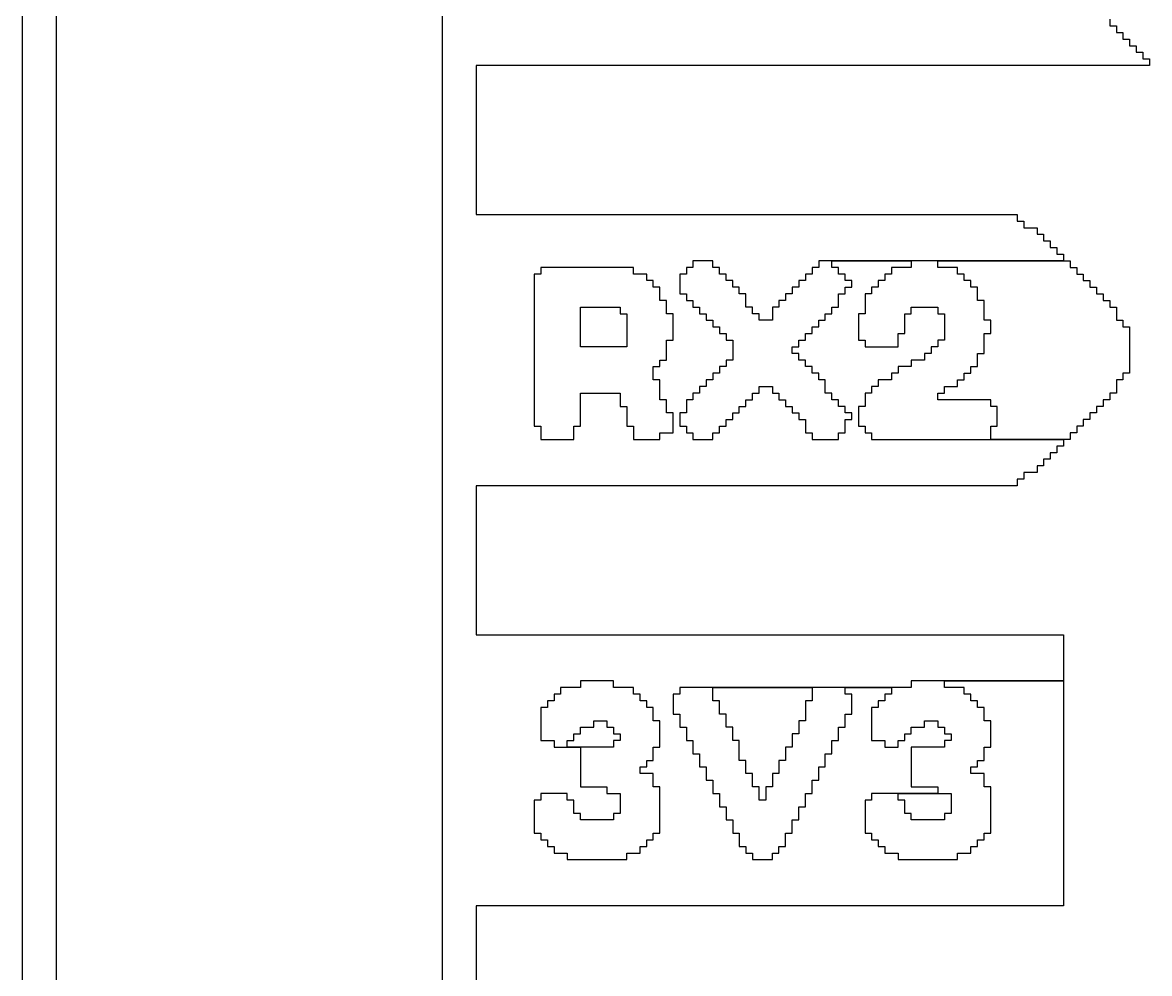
# Model space of a CAD drawing. Extents: x 4.99 to 6.7, y -4.99 to -3.28.
# Drawn here: x 4.9925 to 5.2607, y -3.9823 to -3.756 of the extents above; entities that cross this region are included whole.
import ezdxf

# ---------------------------------------------------------------- set-up
doc = ezdxf.new("R2010")
doc.units = 0
doc.header["$MEASUREMENT"] = 0
doc.layers.add('BLACK', color=7, linetype='CONTINUOUS')

msp = doc.modelspace()

# ---------------------------------------------------------------- linework, layer by layer
at = {"layer": 'BLACK', "linetype": 'CONTINUOUS'}
for p, q in [((4.9925, -4.984), (4.9925, -3.284)), ((5.0005, -3.288), (5.0005, -4.98)), ((5.0925, -4.18), (5.0925, -3.60992)), ((5.2513, -3.75526), (5.2513, -3.75683)), ((5.2513, -3.75683), (5.25288, -3.75683)), ((5.25288, -3.75683), (5.25288, -3.75841)), ((5.25288, -3.75841), (5.25445, -3.75841)), ((5.25445, -3.75841), (5.25445, -3.75998)), ((5.25445, -3.75998), (5.25603, -3.75998)), ((5.25603, -3.75998), (5.25603, -3.76156)), ((5.25603, -3.76156), (5.2576, -3.76156)), ((5.2576, -3.76156), (5.2576, -3.76313)), ((5.2576, -3.76313), (5.25918, -3.76313)), ((5.25918, -3.76313), (5.25918, -3.76471)), ((5.25918, -3.76471), (5.26075, -3.76471)), ((5.26075, -3.76471), (5.26075, -3.76628)), ((5.26075, -3.76628), (5.1005, -3.76628)), ((5.1005, -3.76628), (5.1005, -3.80172)), ((5.1005, -3.80172), (5.22926, -3.80172)), ((5.22926, -3.80172), (5.22926, -3.80329)), ((5.22926, -3.80329), (5.23083, -3.80329)), ((5.23083, -3.80329), (5.23083, -3.80487)), ((5.23083, -3.80487), (5.23398, -3.80487)), ((5.23398, -3.80487), (5.23398, -3.80644)), ((5.23398, -3.80644), (5.23556, -3.80644)), ((5.23556, -3.80644), (5.23556, -3.80802)), ((5.23556, -3.80802), (5.23713, -3.80802)), ((5.23713, -3.80802), (5.23713, -3.80959)), ((5.23713, -3.80959), (5.2387, -3.80959)), ((5.2387, -3.80959), (5.2387, -3.81117)), ((5.2387, -3.81117), (5.24028, -3.81117)), ((5.24028, -3.81117), (5.24028, -3.81274)), ((5.13792, -3.81431), (5.11587, -3.81431)), ((5.11587, -3.81431), (5.11587, -3.81589)), ((5.13792, -3.81589), (5.13792, -3.81431)), ((5.15209, -3.81431), (5.15052, -3.81431)), ((5.15052, -3.81431), (5.15052, -3.81589)), ((5.15681, -3.81274), (5.15209, -3.81274)), ((5.15209, -3.81274), (5.15209, -3.81431)), ((5.15681, -3.81431), (5.15681, -3.81274)), ((5.15839, -3.81431), (5.15681, -3.81431)), ((5.15839, -3.81589), (5.15839, -3.81431)), ((5.18201, -3.81431), (5.18044, -3.81431)), ((5.18044, -3.81431), (5.18044, -3.81589)), ((5.24028, -3.81274), (5.18201, -3.81274)), ((5.18201, -3.81274), (5.18201, -3.81431)), ((5.18516, -3.81431), (5.18516, -3.81274)), ((5.18516, -3.81274), (5.20406, -3.81274)), ((5.18674, -3.81431), (5.18516, -3.81431)), ((5.18674, -3.81589), (5.18674, -3.81431)), ((5.20406, -3.81431), (5.19933, -3.81431)), ((5.19933, -3.81431), (5.19933, -3.81589)), ((5.20406, -3.81274), (5.20406, -3.81431)), ((5.21036, -3.81431), (5.21036, -3.81274)), ((5.21036, -3.81274), (5.24185, -3.81274)), ((5.21508, -3.81431), (5.21036, -3.81431)), ((5.21508, -3.81589), (5.21508, -3.81431)), ((5.24185, -3.81274), (5.24185, -3.81431)), ((5.24185, -3.81431), (5.24343, -3.81431)), ((5.24343, -3.81431), (5.24343, -3.81589)), ((5.11587, -3.81589), (5.1143, -3.81589)), ((5.1143, -3.81589), (5.1143, -3.81746)), ((5.14107, -3.81589), (5.13792, -3.81589)), ((5.14107, -3.81746), (5.14107, -3.81589)), ((5.15052, -3.81589), (5.14894, -3.81589)), ((5.14894, -3.81589), (5.14894, -3.81746)), ((5.15996, -3.81589), (5.15839, -3.81589)), ((5.15996, -3.81746), (5.15996, -3.81589)), ((5.18044, -3.81589), (5.17886, -3.81589)), ((5.17886, -3.81589), (5.17886, -3.81746)), ((5.18831, -3.81589), (5.18674, -3.81589)), ((5.18831, -3.81746), (5.18831, -3.81589)), ((5.19933, -3.81589), (5.19776, -3.81589)), ((5.19776, -3.81589), (5.19776, -3.81746)), ((5.21666, -3.81589), (5.21508, -3.81589)), ((5.21666, -3.81746), (5.21666, -3.81589)), ((5.24343, -3.81589), (5.245, -3.81589)), ((5.245, -3.81589), (5.245, -3.81746)), ((5.1143, -3.81746), (5.1143, -3.81904)), ((5.1143, -3.81904), (5.1143, -3.82061)), ((5.14264, -3.81746), (5.14107, -3.81746)), ((5.14264, -3.81904), (5.14264, -3.81746)), ((5.14422, -3.81904), (5.14264, -3.81904)), ((5.14422, -3.82061), (5.14422, -3.81904)), ((5.14894, -3.81746), (5.14894, -3.81904)), ((5.14894, -3.81904), (5.14894, -3.82061)), ((5.16154, -3.81746), (5.15996, -3.81746)), ((5.16154, -3.81904), (5.16154, -3.81746)), ((5.16311, -3.81904), (5.16154, -3.81904)), ((5.16311, -3.82061), (5.16311, -3.81904)), ((5.17729, -3.81904), (5.17571, -3.81904)), ((5.17571, -3.81904), (5.17571, -3.82061)), ((5.17886, -3.81746), (5.17729, -3.81746)), ((5.17729, -3.81746), (5.17729, -3.81904)), ((5.18989, -3.81746), (5.18831, -3.81746)), ((5.18831, -3.82061), (5.18831, -3.81904)), ((5.18831, -3.81904), (5.18989, -3.81904)), ((5.18989, -3.81904), (5.18989, -3.81746)), ((5.19619, -3.81904), (5.19461, -3.81904)), ((5.19461, -3.81904), (5.19461, -3.82061)), ((5.19776, -3.81746), (5.19619, -3.81746)), ((5.19619, -3.81746), (5.19619, -3.81904)), ((5.21823, -3.81746), (5.21666, -3.81746)), ((5.21823, -3.81904), (5.21823, -3.81746)), ((5.21981, -3.81904), (5.21823, -3.81904)), ((5.21981, -3.82061), (5.21981, -3.81904)), ((5.245, -3.81746), (5.24658, -3.81746)), ((5.24658, -3.81746), (5.24658, -3.81904)), ((5.24658, -3.81904), (5.24815, -3.81904)), ((5.24815, -3.81904), (5.24815, -3.82061)), ((5.1143, -3.82061), (5.1143, -3.82219)), ((5.1143, -3.82219), (5.1143, -3.82376)), ((5.14422, -3.82219), (5.14422, -3.82061)), ((5.14579, -3.82219), (5.14422, -3.82219)), ((5.14579, -3.82376), (5.14579, -3.82219)), ((5.14894, -3.82061), (5.15052, -3.82061)), ((5.15052, -3.82061), (5.15052, -3.82219)), ((5.15052, -3.82219), (5.15209, -3.82219)), ((5.15209, -3.82219), (5.15209, -3.82376)), ((5.16469, -3.82061), (5.16311, -3.82061)), ((5.16469, -3.82219), (5.16469, -3.82061)), ((5.16469, -3.82376), (5.16469, -3.82219)), ((5.17414, -3.82219), (5.17256, -3.82219)), ((5.17256, -3.82219), (5.17256, -3.82376)), ((5.17571, -3.82061), (5.17414, -3.82061)), ((5.17414, -3.82061), (5.17414, -3.82219)), ((5.18674, -3.82219), (5.18674, -3.82061)), ((5.18674, -3.82061), (5.18831, -3.82061)), ((5.18674, -3.82376), (5.18674, -3.82219)), ((5.19461, -3.82061), (5.19304, -3.82061)), ((5.19304, -3.82061), (5.19304, -3.82219)), ((5.19304, -3.82219), (5.19304, -3.82376)), ((5.21981, -3.82219), (5.21981, -3.82061)), ((5.22138, -3.82219), (5.21981, -3.82219)), ((5.22138, -3.82376), (5.22138, -3.82219)), ((5.24815, -3.82061), (5.24973, -3.82061)), ((5.24973, -3.82061), (5.24973, -3.82219)), ((5.24973, -3.82219), (5.2513, -3.82219)), ((5.2513, -3.82219), (5.2513, -3.82376)), ((5.1143, -3.82376), (5.1143, -3.82534)), ((5.12532, -3.82376), (5.13477, -3.82376)), ((5.12532, -3.82534), (5.12532, -3.82376)), ((5.13477, -3.82376), (5.13477, -3.82534)), ((5.14579, -3.82534), (5.14579, -3.82376)), ((5.15209, -3.82376), (5.15367, -3.82376)), ((5.15367, -3.82376), (5.15367, -3.82534)), ((5.16626, -3.82376), (5.16469, -3.82376)), ((5.16626, -3.82534), (5.16626, -3.82376)), ((5.17256, -3.82376), (5.17099, -3.82376)), ((5.17099, -3.82376), (5.17099, -3.82534)), ((5.18516, -3.82534), (5.18516, -3.82376)), ((5.18516, -3.82376), (5.18674, -3.82376)), ((5.19304, -3.82376), (5.19304, -3.82534)), ((5.20406, -3.82534), (5.20406, -3.82376)), ((5.20406, -3.82376), (5.21036, -3.82376)), ((5.21036, -3.82376), (5.21036, -3.82534)), ((5.22138, -3.82534), (5.22138, -3.82376)), ((5.2513, -3.82376), (5.25288, -3.82376)), ((5.25288, -3.82376), (5.25288, -3.82534)), ((5.1143, -3.82534), (5.1143, -3.82691)), ((5.1143, -3.82691), (5.1143, -3.82849)), ((5.12532, -3.82691), (5.12532, -3.82534)), ((5.12532, -3.82849), (5.12532, -3.82691)), ((5.13477, -3.82534), (5.13634, -3.82534)), ((5.13634, -3.82534), (5.13634, -3.82691)), ((5.13634, -3.82691), (5.13634, -3.82849)), ((5.14737, -3.82534), (5.14579, -3.82534)), ((5.14737, -3.82691), (5.14737, -3.82534)), ((5.14737, -3.82849), (5.14737, -3.82691)), ((5.15367, -3.82534), (5.15524, -3.82534)), ((5.15524, -3.82534), (5.15524, -3.82691)), ((5.15524, -3.82691), (5.15681, -3.82691)), ((5.15681, -3.82691), (5.15681, -3.82849)), ((5.16784, -3.82534), (5.16626, -3.82534)), ((5.16784, -3.82691), (5.16784, -3.82534)), ((5.17099, -3.82691), (5.16784, -3.82691)), ((5.17099, -3.82534), (5.17099, -3.82691)), ((5.18201, -3.82849), (5.18201, -3.82691)), ((5.18201, -3.82691), (5.18359, -3.82691)), ((5.18359, -3.82691), (5.18359, -3.82534)), ((5.18359, -3.82534), (5.18516, -3.82534)), ((5.19304, -3.82534), (5.19146, -3.82534)), ((5.19146, -3.82534), (5.19146, -3.82691)), ((5.19146, -3.82691), (5.19146, -3.82849)), ((5.20248, -3.82691), (5.20248, -3.82534)), ((5.20248, -3.82534), (5.20406, -3.82534)), ((5.20248, -3.82849), (5.20248, -3.82691)), ((5.21036, -3.82534), (5.21193, -3.82534)), ((5.21193, -3.82534), (5.21193, -3.82691)), ((5.21193, -3.82691), (5.21193, -3.82849)), ((5.22138, -3.82691), (5.22138, -3.82534)), ((5.22296, -3.82691), (5.22138, -3.82691)), ((5.22296, -3.82849), (5.22296, -3.82691)), ((5.25288, -3.82534), (5.25288, -3.82691)), ((5.25288, -3.82691), (5.25445, -3.82691)), ((5.25445, -3.82691), (5.25445, -3.82849)), ((5.1143, -3.82849), (5.1143, -3.83006)), ((5.1143, -3.83006), (5.1143, -3.83164)), ((5.12532, -3.83006), (5.12532, -3.82849)), ((5.12532, -3.83164), (5.12532, -3.83006)), ((5.13634, -3.82849), (5.13634, -3.83006)), ((5.13634, -3.83006), (5.13634, -3.83164)), ((5.14737, -3.83006), (5.14737, -3.82849)), ((5.14737, -3.83164), (5.14737, -3.83006)), ((5.15681, -3.82849), (5.15839, -3.82849)), ((5.15839, -3.82849), (5.15839, -3.83006)), ((5.15839, -3.83006), (5.15996, -3.83006)), ((5.15996, -3.83006), (5.15996, -3.83164)), ((5.17886, -3.83164), (5.17886, -3.83006)), ((5.17886, -3.83006), (5.18044, -3.83006)), ((5.18044, -3.83006), (5.18044, -3.82849)), ((5.18044, -3.82849), (5.18201, -3.82849)), ((5.19146, -3.82849), (5.19146, -3.83006)), ((5.19146, -3.83006), (5.19146, -3.83164)), ((5.20091, -3.83164), (5.20091, -3.83006)), ((5.20091, -3.83006), (5.20248, -3.83006)), ((5.20248, -3.83006), (5.20248, -3.82849)), ((5.21193, -3.82849), (5.21193, -3.83006)), ((5.21193, -3.83006), (5.21193, -3.83164)), ((5.22138, -3.83164), (5.22138, -3.83006)), ((5.22138, -3.83006), (5.22296, -3.83006)), ((5.22296, -3.83006), (5.22296, -3.82849)), ((5.25445, -3.82849), (5.25603, -3.82849)), ((5.25603, -3.82849), (5.25603, -3.83006)), ((5.25603, -3.83006), (5.25603, -3.83164)), ((5.1143, -3.83164), (5.1143, -3.83321)), ((5.1143, -3.83321), (5.1143, -3.83479)), ((5.12532, -3.83321), (5.12532, -3.83164)), ((5.13634, -3.83321), (5.12532, -3.83321)), ((5.13634, -3.83164), (5.13634, -3.83321)), ((5.14579, -3.83321), (5.14579, -3.83164)), ((5.14579, -3.83164), (5.14737, -3.83164)), ((5.14579, -3.83479), (5.14579, -3.83321)), ((5.15996, -3.83164), (5.16154, -3.83164)), ((5.16154, -3.83164), (5.16154, -3.83321)), ((5.16154, -3.83321), (5.16154, -3.83479)), ((5.17571, -3.83479), (5.17571, -3.83321)), ((5.17571, -3.83321), (5.17729, -3.83321)), ((5.17729, -3.83321), (5.17729, -3.83164)), ((5.17729, -3.83164), (5.17886, -3.83164)), ((5.19146, -3.83164), (5.19304, -3.83164)), ((5.19304, -3.83164), (5.19304, -3.83321)), ((5.19304, -3.83321), (5.20091, -3.83321)), ((5.20091, -3.83321), (5.20091, -3.83164)), ((5.21036, -3.83321), (5.20878, -3.83321)), ((5.20878, -3.83321), (5.20878, -3.83479)), ((5.21193, -3.83164), (5.21036, -3.83164)), ((5.21036, -3.83164), (5.21036, -3.83321)), ((5.22138, -3.83321), (5.22138, -3.83164)), ((5.22138, -3.83479), (5.22138, -3.83321)), ((5.25603, -3.83164), (5.25603, -3.83321)), ((5.25603, -3.83321), (5.25603, -3.83479)), ((5.1143, -3.83479), (5.1143, -3.83636)), ((5.14579, -3.83636), (5.14579, -3.83479)), ((5.16154, -3.83479), (5.16154, -3.83636)), ((5.17729, -3.83479), (5.17571, -3.83479)), ((5.17729, -3.83636), (5.17729, -3.83479)), ((5.20878, -3.83479), (5.20721, -3.83479)), ((5.20721, -3.83479), (5.20721, -3.83636)), ((5.21981, -3.83636), (5.21981, -3.83479)), ((5.21981, -3.83479), (5.22138, -3.83479)), ((5.25603, -3.83479), (5.25603, -3.83636)), ((5.1143, -3.83636), (5.1143, -3.83794)), ((5.1143, -3.83794), (5.1143, -3.83951)), ((5.14264, -3.83951), (5.14264, -3.83794)), ((5.14264, -3.83794), (5.14422, -3.83794)), ((5.14422, -3.83794), (5.14422, -3.83636)), ((5.14422, -3.83636), (5.14579, -3.83636)), ((5.15996, -3.83794), (5.15839, -3.83794)), ((5.15839, -3.83794), (5.15839, -3.83951)), ((5.16154, -3.83636), (5.15996, -3.83636)), ((5.15996, -3.83636), (5.15996, -3.83794)), ((5.17886, -3.83636), (5.17729, -3.83636)), ((5.17886, -3.83794), (5.17886, -3.83636)), ((5.18044, -3.83794), (5.17886, -3.83794)), ((5.18044, -3.83951), (5.18044, -3.83794)), ((5.20406, -3.83794), (5.20091, -3.83794)), ((5.20091, -3.83794), (5.20091, -3.83951)), ((5.20721, -3.83636), (5.20406, -3.83636)), ((5.20406, -3.83636), (5.20406, -3.83794)), ((5.21823, -3.83951), (5.21823, -3.83794)), ((5.21823, -3.83794), (5.21981, -3.83794)), ((5.21981, -3.83794), (5.21981, -3.83636)), ((5.25603, -3.83636), (5.25603, -3.83794)), ((5.25603, -3.83794), (5.25603, -3.83951)), ((5.1143, -3.83951), (5.1143, -3.84109)), ((5.1143, -3.84109), (5.1143, -3.84266)), ((5.14264, -3.84109), (5.14264, -3.83951)), ((5.14422, -3.84109), (5.14264, -3.84109)), ((5.14422, -3.84266), (5.14422, -3.84109)), ((5.15681, -3.84109), (5.15524, -3.84109)), ((5.15524, -3.84109), (5.15524, -3.84266)), ((5.15839, -3.83951), (5.15681, -3.83951)), ((5.15681, -3.83951), (5.15681, -3.84109)), ((5.18201, -3.83951), (5.18044, -3.83951)), ((5.18201, -3.84109), (5.18201, -3.83951)), ((5.18359, -3.84109), (5.18201, -3.84109)), ((5.18359, -3.84266), (5.18359, -3.84109)), ((5.19933, -3.84109), (5.19619, -3.84109)), ((5.19619, -3.84109), (5.19619, -3.84266)), ((5.20091, -3.83951), (5.19933, -3.83951)), ((5.19933, -3.83951), (5.19933, -3.84109)), ((5.21508, -3.84266), (5.21508, -3.84109)), ((5.21508, -3.84109), (5.21666, -3.84109)), ((5.21666, -3.84109), (5.21666, -3.83951)), ((5.21666, -3.83951), (5.21823, -3.83951)), ((5.25445, -3.84109), (5.25288, -3.84109)), ((5.25288, -3.84109), (5.25288, -3.84266)), ((5.25603, -3.83951), (5.25445, -3.83951)), ((5.25445, -3.83951), (5.25445, -3.84109)), ((5.1143, -3.84266), (5.1143, -3.84424)), ((5.14422, -3.84424), (5.14422, -3.84266)), ((5.15524, -3.84266), (5.15367, -3.84266)), ((5.15367, -3.84266), (5.15367, -3.84424)), ((5.16784, -3.84424), (5.16784, -3.84266)), ((5.16784, -3.84266), (5.17099, -3.84266)), ((5.17099, -3.84266), (5.17099, -3.84424)), ((5.18359, -3.84424), (5.18359, -3.84266)), ((5.19619, -3.84266), (5.19461, -3.84266)), ((5.19461, -3.84266), (5.19461, -3.84424)), ((5.21193, -3.84424), (5.21193, -3.84266)), ((5.21193, -3.84266), (5.21508, -3.84266)), ((5.25288, -3.84266), (5.25288, -3.84424)), ((5.1143, -3.84424), (5.1143, -3.84581)), ((5.1143, -3.84581), (5.1143, -3.84739)), ((5.12532, -3.84581), (5.12532, -3.84424)), ((5.12532, -3.84424), (5.13477, -3.84424)), ((5.12532, -3.84739), (5.12532, -3.84581)), ((5.13477, -3.84424), (5.13477, -3.84581)), ((5.13477, -3.84581), (5.13477, -3.84739)), ((5.14422, -3.84581), (5.14422, -3.84424)), ((5.14579, -3.84581), (5.14422, -3.84581)), ((5.14579, -3.84739), (5.14579, -3.84581)), ((5.15209, -3.84581), (5.15052, -3.84581)), ((5.15052, -3.84581), (5.15052, -3.84739)), ((5.15367, -3.84424), (5.15209, -3.84424)), ((5.15209, -3.84424), (5.15209, -3.84581)), ((5.16469, -3.84739), (5.16469, -3.84581)), ((5.16469, -3.84581), (5.16626, -3.84581)), ((5.16626, -3.84581), (5.16626, -3.84424)), ((5.16626, -3.84424), (5.16784, -3.84424)), ((5.17099, -3.84424), (5.17256, -3.84424)), ((5.17256, -3.84424), (5.17256, -3.84581)), ((5.17256, -3.84581), (5.17414, -3.84581)), ((5.17414, -3.84581), (5.17414, -3.84739)), ((5.18516, -3.84424), (5.18359, -3.84424)), ((5.18516, -3.84581), (5.18516, -3.84424)), ((5.18674, -3.84581), (5.18516, -3.84581)), ((5.18674, -3.84739), (5.18674, -3.84581)), ((5.19461, -3.84424), (5.19304, -3.84424)), ((5.19304, -3.84424), (5.19304, -3.84581)), ((5.19304, -3.84581), (5.19304, -3.84739)), ((5.21036, -3.84581), (5.21036, -3.84424)), ((5.21036, -3.84424), (5.21193, -3.84424)), ((5.22296, -3.84581), (5.21036, -3.84581)), ((5.22296, -3.84739), (5.22296, -3.84581)), ((5.2513, -3.84581), (5.24973, -3.84581)), ((5.24973, -3.84581), (5.24973, -3.84739)), ((5.25288, -3.84424), (5.2513, -3.84424)), ((5.2513, -3.84424), (5.2513, -3.84581)), ((5.1143, -3.84739), (5.1143, -3.84896)), ((5.1143, -3.84896), (5.1143, -3.85054)), ((5.12532, -3.84896), (5.12532, -3.84739)), ((5.12532, -3.85054), (5.12532, -3.84896)), ((5.13477, -3.84739), (5.13634, -3.84739)), ((5.13634, -3.84739), (5.13634, -3.84896)), ((5.13634, -3.84896), (5.13634, -3.85054)), ((5.14579, -3.84896), (5.14579, -3.84739)), ((5.14737, -3.84896), (5.14579, -3.84896)), ((5.14737, -3.85054), (5.14737, -3.84896)), ((5.15052, -3.84896), (5.14894, -3.84896)), ((5.14894, -3.84896), (5.14894, -3.85054)), ((5.15052, -3.84739), (5.15052, -3.84896)), ((5.16154, -3.85054), (5.16154, -3.84896)), ((5.16154, -3.84896), (5.16311, -3.84896)), ((5.16311, -3.84896), (5.16311, -3.84739)), ((5.16311, -3.84739), (5.16469, -3.84739)), ((5.17414, -3.84739), (5.17571, -3.84739)), ((5.17571, -3.84739), (5.17571, -3.84896)), ((5.17571, -3.84896), (5.17729, -3.84896)), ((5.17729, -3.84896), (5.17729, -3.85054)), ((5.18831, -3.84739), (5.18674, -3.84739)), ((5.18831, -3.84896), (5.18831, -3.84739)), ((5.18989, -3.84896), (5.18831, -3.84896)), ((5.18989, -3.85054), (5.18989, -3.84896)), ((5.19304, -3.84739), (5.19146, -3.84739)), ((5.19146, -3.84739), (5.19146, -3.84896)), ((5.19146, -3.84896), (5.19146, -3.85054)), ((5.22453, -3.84739), (5.22296, -3.84739)), ((5.22453, -3.84896), (5.22453, -3.84739)), ((5.22453, -3.85054), (5.22453, -3.84896)), ((5.24815, -3.84896), (5.24658, -3.84896)), ((5.24658, -3.84896), (5.24658, -3.85054)), ((5.24973, -3.84739), (5.24815, -3.84739)), ((5.24815, -3.84739), (5.24815, -3.84896)), ((5.1143, -3.85054), (5.1143, -3.85211)), ((5.12532, -3.85211), (5.12532, -3.85054)), ((5.13634, -3.85054), (5.13634, -3.85211)), ((5.14737, -3.85211), (5.14737, -3.85054)), ((5.14894, -3.85054), (5.14894, -3.85211)), ((5.15996, -3.85211), (5.15996, -3.85054)), ((5.15996, -3.85054), (5.16154, -3.85054)), ((5.17729, -3.85054), (5.17886, -3.85054)), ((5.17886, -3.85054), (5.17886, -3.85211)), ((5.18831, -3.85211), (5.18831, -3.85054)), ((5.18831, -3.85054), (5.18989, -3.85054)), ((5.19146, -3.85054), (5.19146, -3.85211)), ((5.22453, -3.85211), (5.22453, -3.85054)), ((5.24658, -3.85054), (5.245, -3.85054)), ((5.245, -3.85054), (5.245, -3.85211)), ((5.1143, -3.85211), (5.11587, -3.85211)), ((5.11587, -3.85211), (5.11587, -3.85369)), ((5.11587, -3.85369), (5.11587, -3.85526)), ((5.12374, -3.85369), (5.12374, -3.85211)), ((5.12374, -3.85211), (5.12532, -3.85211)), ((5.12374, -3.85526), (5.12374, -3.85369)), ((5.13634, -3.85211), (5.13792, -3.85211)), ((5.13792, -3.85211), (5.13792, -3.85369)), ((5.13792, -3.85369), (5.13792, -3.85526)), ((5.14422, -3.85526), (5.14422, -3.85369)), ((5.14422, -3.85369), (5.14737, -3.85369)), ((5.14737, -3.85369), (5.14737, -3.85211)), ((5.14894, -3.85211), (5.15052, -3.85211)), ((5.15052, -3.85211), (5.15052, -3.85369)), ((5.15052, -3.85369), (5.15209, -3.85369)), ((5.15209, -3.85369), (5.15209, -3.85526)), ((5.15681, -3.85526), (5.15681, -3.85369)), ((5.15681, -3.85369), (5.15839, -3.85369)), ((5.15839, -3.85369), (5.15839, -3.85211)), ((5.15839, -3.85211), (5.15996, -3.85211)), ((5.17886, -3.85211), (5.17886, -3.85369)), ((5.17886, -3.85369), (5.18044, -3.85369)), ((5.18044, -3.85369), (5.18044, -3.85526)), ((5.18674, -3.85526), (5.18674, -3.85369)), ((5.18674, -3.85369), (5.18831, -3.85369)), ((5.18831, -3.85369), (5.18831, -3.85211)), ((5.19146, -3.85211), (5.19304, -3.85211)), ((5.19304, -3.85211), (5.19304, -3.85369)), ((5.19304, -3.85369), (5.19461, -3.85369)), ((5.19461, -3.85369), (5.19461, -3.85526)), ((5.22296, -3.85369), (5.22296, -3.85211)), ((5.22296, -3.85211), (5.22453, -3.85211)), ((5.22296, -3.85526), (5.22296, -3.85369)), ((5.24343, -3.85369), (5.24185, -3.85369)), ((5.24185, -3.85369), (5.24185, -3.85526)), ((5.245, -3.85211), (5.24343, -3.85211)), ((5.24343, -3.85211), (5.24343, -3.85369)), ((5.11587, -3.85526), (5.12374, -3.85526)), ((5.13792, -3.85526), (5.14422, -3.85526)), ((5.15209, -3.85526), (5.15681, -3.85526)), ((5.18044, -3.85526), (5.18674, -3.85526)), ((5.19461, -3.85526), (5.24028, -3.85526)), ((5.24185, -3.85526), (5.22296, -3.85526)), ((5.24028, -3.85683), (5.2387, -3.85683)), ((5.2387, -3.85683), (5.2387, -3.85841)), ((5.24028, -3.85526), (5.24028, -3.85683)), ((5.23713, -3.85998), (5.23556, -3.85998)), ((5.23556, -3.85998), (5.23556, -3.86156)), ((5.2387, -3.85841), (5.23713, -3.85841)), ((5.23713, -3.85841), (5.23713, -3.85998)), ((5.23556, -3.86156), (5.23398, -3.86156)), ((5.23398, -3.86156), (5.23398, -3.86313)), ((5.23083, -3.86471), (5.22926, -3.86471)), ((5.22926, -3.86471), (5.22926, -3.86628)), ((5.23398, -3.86313), (5.23083, -3.86313)), ((5.23083, -3.86313), (5.23083, -3.86471)), ((5.22926, -3.86628), (5.1005, -3.86628)), ((5.1005, -3.86628), (5.1005, -3.90172)), ((5.1005, -3.90172), (5.24028, -3.90172)), ((5.24028, -3.90172), (5.24028, -3.90329)), ((5.24028, -3.90329), (5.24028, -3.90487)), ((5.24028, -3.90487), (5.24028, -3.90644)), ((5.24028, -3.90644), (5.24028, -3.90802)), ((5.24028, -3.90802), (5.24028, -3.90959)), ((5.24028, -3.90959), (5.24028, -3.91117)), ((5.13319, -3.91274), (5.12532, -3.91274)), ((5.12532, -3.91274), (5.12532, -3.91431)), ((5.13319, -3.91431), (5.13319, -3.91274)), ((5.24028, -3.91274), (5.20406, -3.91274)), ((5.20406, -3.91274), (5.20406, -3.91431)), ((5.21193, -3.91431), (5.21193, -3.91274)), ((5.21193, -3.91274), (5.24028, -3.91274)), ((5.24028, -3.91117), (5.24028, -3.91274)), ((5.24028, -3.91274), (5.24028, -3.91431)), ((5.12059, -3.91589), (5.11902, -3.91589)), ((5.11902, -3.91589), (5.11902, -3.91746)), ((5.12532, -3.91431), (5.12059, -3.91431)), ((5.12059, -3.91431), (5.12059, -3.91589)), ((5.13792, -3.91431), (5.13319, -3.91431)), ((5.13792, -3.91589), (5.13792, -3.91431)), ((5.13949, -3.91589), (5.13792, -3.91589)), ((5.13949, -3.91746), (5.13949, -3.91589)), ((5.14894, -3.91589), (5.14737, -3.91589)), ((5.14737, -3.91589), (5.14737, -3.91746)), ((5.20406, -3.91431), (5.14894, -3.91431)), ((5.14894, -3.91431), (5.14894, -3.91589)), ((5.15681, -3.91589), (5.15681, -3.91431)), ((5.15681, -3.91431), (5.18044, -3.91431)), ((5.15681, -3.91746), (5.15681, -3.91589)), ((5.18044, -3.91431), (5.18044, -3.91589)), ((5.18044, -3.91589), (5.18044, -3.91746)), ((5.18831, -3.91589), (5.18831, -3.91431)), ((5.18831, -3.91431), (5.19933, -3.91431)), ((5.18989, -3.91589), (5.18831, -3.91589)), ((5.18989, -3.91746), (5.18989, -3.91589)), ((5.19933, -3.91589), (5.19776, -3.91589)), ((5.19776, -3.91589), (5.19776, -3.91746)), ((5.19933, -3.91431), (5.19933, -3.91589)), ((5.21666, -3.91431), (5.21193, -3.91431)), ((5.21666, -3.91589), (5.21666, -3.91431)), ((5.21823, -3.91589), (5.21666, -3.91589)), ((5.21823, -3.91746), (5.21823, -3.91589)), ((5.24028, -3.91431), (5.24028, -3.91589)), ((5.24028, -3.91589), (5.24028, -3.91746)), ((5.11744, -3.91904), (5.11587, -3.91904)), ((5.11587, -3.91904), (5.11587, -3.92061)), ((5.11902, -3.91746), (5.11744, -3.91746)), ((5.11744, -3.91746), (5.11744, -3.91904)), ((5.14107, -3.91746), (5.13949, -3.91746)), ((5.14107, -3.91904), (5.14107, -3.91746)), ((5.14264, -3.91904), (5.14107, -3.91904)), ((5.14264, -3.92061), (5.14264, -3.91904)), ((5.14737, -3.91746), (5.14737, -3.91904)), ((5.14737, -3.91904), (5.14737, -3.92061)), ((5.15839, -3.91746), (5.15681, -3.91746)), ((5.15839, -3.91904), (5.15839, -3.91746)), ((5.15839, -3.92061), (5.15839, -3.91904)), ((5.18044, -3.91746), (5.17886, -3.91746)), ((5.17886, -3.91746), (5.17886, -3.91904)), ((5.17886, -3.91904), (5.17886, -3.92061)), ((5.18989, -3.91904), (5.18989, -3.91746)), ((5.18989, -3.92061), (5.18989, -3.91904)), ((5.19619, -3.91904), (5.19461, -3.91904)), ((5.19461, -3.91904), (5.19461, -3.92061)), ((5.19776, -3.91746), (5.19619, -3.91746)), ((5.19619, -3.91746), (5.19619, -3.91904)), ((5.21981, -3.91746), (5.21823, -3.91746)), ((5.21981, -3.91904), (5.21981, -3.91746)), ((5.22138, -3.91904), (5.21981, -3.91904)), ((5.22138, -3.92061), (5.22138, -3.91904)), ((5.24028, -3.91746), (5.24028, -3.91904)), ((5.24028, -3.91904), (5.24028, -3.92061)), ((5.11587, -3.92061), (5.11587, -3.92219)), ((5.14264, -3.92219), (5.14264, -3.92061)), ((5.14737, -3.92061), (5.14894, -3.92061)), ((5.14894, -3.92061), (5.14894, -3.92219)), ((5.15996, -3.92061), (5.15839, -3.92061)), ((5.15996, -3.92219), (5.15996, -3.92061)), ((5.17886, -3.92061), (5.17886, -3.92219)), ((5.18831, -3.92219), (5.18831, -3.92061)), ((5.18831, -3.92061), (5.18989, -3.92061)), ((5.19461, -3.92061), (5.19461, -3.92219)), ((5.22138, -3.92219), (5.22138, -3.92061)), ((5.24028, -3.92061), (5.24028, -3.92219)), ((5.11587, -3.92219), (5.11587, -3.92376)), ((5.11587, -3.92376), (5.11587, -3.92534)), ((5.12532, -3.92534), (5.12532, -3.92376)), ((5.12532, -3.92376), (5.12847, -3.92376)), ((5.12847, -3.92376), (5.12847, -3.92219)), ((5.12847, -3.92219), (5.13162, -3.92219)), ((5.13162, -3.92219), (5.13162, -3.92376)), ((5.13162, -3.92376), (5.13319, -3.92376)), ((5.13319, -3.92376), (5.13319, -3.92534)), ((5.14422, -3.92219), (5.14264, -3.92219)), ((5.14422, -3.92376), (5.14422, -3.92219)), ((5.14422, -3.92534), (5.14422, -3.92376)), ((5.14894, -3.92219), (5.14894, -3.92376)), ((5.14894, -3.92376), (5.15052, -3.92376)), ((5.15052, -3.92376), (5.15052, -3.92534)), ((5.15996, -3.92376), (5.15996, -3.92219)), ((5.16154, -3.92376), (5.15996, -3.92376)), ((5.16154, -3.92534), (5.16154, -3.92376)), ((5.17886, -3.92219), (5.17729, -3.92219)), ((5.17729, -3.92219), (5.17729, -3.92376)), ((5.17729, -3.92376), (5.17729, -3.92534)), ((5.18674, -3.92534), (5.18674, -3.92376)), ((5.18674, -3.92376), (5.18831, -3.92376)), ((5.18831, -3.92376), (5.18831, -3.92219)), ((5.19461, -3.92219), (5.19461, -3.92376)), ((5.19461, -3.92376), (5.19461, -3.92534)), ((5.20406, -3.92534), (5.20406, -3.92376)), ((5.20406, -3.92376), (5.20721, -3.92376)), ((5.20721, -3.92376), (5.20721, -3.92219)), ((5.20721, -3.92219), (5.21036, -3.92219)), ((5.21036, -3.92219), (5.21036, -3.92376)), ((5.21036, -3.92376), (5.21193, -3.92376)), ((5.21193, -3.92376), (5.21193, -3.92534)), ((5.22296, -3.92219), (5.22138, -3.92219)), ((5.22296, -3.92376), (5.22296, -3.92219)), ((5.22296, -3.92534), (5.22296, -3.92376)), ((5.24028, -3.92219), (5.24028, -3.92376)), ((5.24028, -3.92376), (5.24028, -3.92534)), ((5.11587, -3.92534), (5.11587, -3.92691)), ((5.11587, -3.92691), (5.11902, -3.92691)), ((5.11902, -3.92691), (5.11902, -3.92849)), ((5.12217, -3.92849), (5.12217, -3.92691)), ((5.12217, -3.92691), (5.12374, -3.92691)), ((5.12374, -3.92691), (5.12374, -3.92534)), ((5.12374, -3.92534), (5.12532, -3.92534)), ((5.13319, -3.92534), (5.13477, -3.92534)), ((5.13477, -3.92691), (5.13319, -3.92691)), ((5.13319, -3.92691), (5.13319, -3.92849)), ((5.13477, -3.92534), (5.13477, -3.92691)), ((5.14422, -3.92691), (5.14422, -3.92534)), ((5.14422, -3.92849), (5.14422, -3.92691)), ((5.15052, -3.92534), (5.15052, -3.92691)), ((5.15052, -3.92691), (5.15209, -3.92691)), ((5.15209, -3.92691), (5.15209, -3.92849)), ((5.16154, -3.92691), (5.16154, -3.92534)), ((5.16311, -3.92691), (5.16154, -3.92691)), ((5.16311, -3.92849), (5.16311, -3.92691)), ((5.17729, -3.92534), (5.17571, -3.92534)), ((5.17571, -3.92534), (5.17571, -3.92691)), ((5.17571, -3.92691), (5.17571, -3.92849)), ((5.18516, -3.92849), (5.18516, -3.92691)), ((5.18516, -3.92691), (5.18674, -3.92691)), ((5.18674, -3.92691), (5.18674, -3.92534)), ((5.19461, -3.92534), (5.19461, -3.92691)), ((5.19461, -3.92691), (5.19776, -3.92691)), ((5.19776, -3.92691), (5.19776, -3.92849)), ((5.20091, -3.92849), (5.20091, -3.92691)), ((5.20091, -3.92691), (5.20248, -3.92691)), ((5.20248, -3.92691), (5.20248, -3.92534)), ((5.20248, -3.92534), (5.20406, -3.92534)), ((5.21193, -3.92534), (5.21351, -3.92534)), ((5.21351, -3.92691), (5.21193, -3.92691)), ((5.21193, -3.92691), (5.21193, -3.92849)), ((5.21351, -3.92534), (5.21351, -3.92691)), ((5.22296, -3.92691), (5.22296, -3.92534)), ((5.22296, -3.92849), (5.22296, -3.92691)), ((5.24028, -3.92534), (5.24028, -3.92691)), ((5.24028, -3.92691), (5.24028, -3.92849)), ((5.11902, -3.92849), (5.12532, -3.92849)), ((5.13319, -3.92849), (5.12217, -3.92849)), ((5.12532, -3.92849), (5.12532, -3.93006)), ((5.14264, -3.93006), (5.14264, -3.92849)), ((5.14264, -3.92849), (5.14422, -3.92849)), ((5.15209, -3.92849), (5.15209, -3.93006)), ((5.16311, -3.93006), (5.16311, -3.92849)), ((5.17571, -3.92849), (5.17414, -3.92849)), ((5.17414, -3.92849), (5.17414, -3.93006)), ((5.18516, -3.93006), (5.18516, -3.92849)), ((5.19776, -3.92849), (5.20091, -3.92849)), ((5.21193, -3.92849), (5.20406, -3.92849)), ((5.20406, -3.92849), (5.20406, -3.93006)), ((5.22138, -3.93006), (5.22138, -3.92849)), ((5.22138, -3.92849), (5.22296, -3.92849)), ((5.24028, -3.92849), (5.24028, -3.93006)), ((5.12532, -3.93006), (5.12532, -3.93164)), ((5.12532, -3.93164), (5.12532, -3.93321)), ((5.14107, -3.93321), (5.14107, -3.93164)), ((5.14107, -3.93164), (5.14264, -3.93164)), ((5.14264, -3.93164), (5.14264, -3.93006)), ((5.15209, -3.93006), (5.15367, -3.93006)), ((5.15367, -3.93006), (5.15367, -3.93164)), ((5.15367, -3.93164), (5.15367, -3.93321)), ((5.16311, -3.93164), (5.16311, -3.93006)), ((5.16469, -3.93164), (5.16311, -3.93164)), ((5.16469, -3.93321), (5.16469, -3.93164)), ((5.17414, -3.93164), (5.17256, -3.93164)), ((5.17256, -3.93164), (5.17256, -3.93321)), ((5.17414, -3.93006), (5.17414, -3.93164)), ((5.18359, -3.93164), (5.18359, -3.93006)), ((5.18359, -3.93006), (5.18516, -3.93006)), ((5.18359, -3.93321), (5.18359, -3.93164)), ((5.20406, -3.93006), (5.20406, -3.93164)), ((5.20406, -3.93164), (5.20406, -3.93321)), ((5.21981, -3.93321), (5.21981, -3.93164)), ((5.21981, -3.93164), (5.22138, -3.93164)), ((5.22138, -3.93164), (5.22138, -3.93006)), ((5.24028, -3.93006), (5.24028, -3.93164)), ((5.24028, -3.93164), (5.24028, -3.93321)), ((5.12532, -3.93321), (5.12532, -3.93479)), ((5.12532, -3.93479), (5.12532, -3.93636)), ((5.13949, -3.93479), (5.13949, -3.93321)), ((5.13949, -3.93321), (5.14107, -3.93321)), ((5.14264, -3.93479), (5.13949, -3.93479)), ((5.14264, -3.93636), (5.14264, -3.93479)), ((5.15367, -3.93321), (5.15524, -3.93321)), ((5.15524, -3.93321), (5.15524, -3.93479)), ((5.15524, -3.93479), (5.15524, -3.93636)), ((5.16469, -3.93479), (5.16469, -3.93321)), ((5.16626, -3.93479), (5.16469, -3.93479)), ((5.16626, -3.93636), (5.16626, -3.93479)), ((5.17256, -3.93479), (5.17099, -3.93479)), ((5.17099, -3.93479), (5.17099, -3.93636)), ((5.17256, -3.93321), (5.17256, -3.93479)), ((5.18201, -3.93479), (5.18201, -3.93321)), ((5.18201, -3.93321), (5.18359, -3.93321)), ((5.18201, -3.93636), (5.18201, -3.93479)), ((5.20406, -3.93321), (5.20406, -3.93479)), ((5.20406, -3.93479), (5.20406, -3.93636)), ((5.21823, -3.93479), (5.21823, -3.93321)), ((5.21823, -3.93321), (5.21981, -3.93321)), ((5.22138, -3.93479), (5.21823, -3.93479)), ((5.22138, -3.93636), (5.22138, -3.93479)), ((5.24028, -3.93321), (5.24028, -3.93479)), ((5.24028, -3.93479), (5.24028, -3.93636)), ((5.12532, -3.93636), (5.12532, -3.93794)), ((5.14264, -3.93794), (5.14264, -3.93636)), ((5.15524, -3.93636), (5.15681, -3.93636)), ((5.15681, -3.93636), (5.15681, -3.93794)), ((5.16626, -3.93794), (5.16626, -3.93636)), ((5.17099, -3.93636), (5.17099, -3.93794)), ((5.18044, -3.93794), (5.18044, -3.93636)), ((5.18044, -3.93636), (5.18201, -3.93636)), ((5.20406, -3.93636), (5.20406, -3.93794)), ((5.22138, -3.93794), (5.22138, -3.93636)), ((5.24028, -3.93636), (5.24028, -3.93794)), ((5.12217, -3.93951), (5.11587, -3.93951)), ((5.11587, -3.93951), (5.11587, -3.94109)), ((5.12217, -3.94109), (5.12217, -3.93951)), ((5.12532, -3.93794), (5.13162, -3.93794)), ((5.13162, -3.93794), (5.13162, -3.93951)), ((5.13162, -3.93951), (5.13477, -3.93951)), ((5.13477, -3.93951), (5.13477, -3.94109)), ((5.14422, -3.93794), (5.14264, -3.93794)), ((5.14422, -3.93951), (5.14422, -3.93794)), ((5.14422, -3.94109), (5.14422, -3.93951)), ((5.15681, -3.93794), (5.15681, -3.93951)), ((5.15681, -3.93951), (5.15839, -3.93951)), ((5.15839, -3.93951), (5.15839, -3.94109)), ((5.16784, -3.93794), (5.16626, -3.93794)), ((5.16784, -3.93951), (5.16784, -3.93794)), ((5.16784, -3.94109), (5.16784, -3.93951)), ((5.17099, -3.93794), (5.16941, -3.93794)), ((5.16941, -3.93794), (5.16941, -3.93951)), ((5.16941, -3.93951), (5.16941, -3.94109)), ((5.17886, -3.94109), (5.17886, -3.93951)), ((5.17886, -3.93951), (5.18044, -3.93951)), ((5.18044, -3.93951), (5.18044, -3.93794)), ((5.21036, -3.93951), (5.19461, -3.93951)), ((5.19461, -3.93951), (5.19461, -3.94109)), ((5.20091, -3.94109), (5.20091, -3.93951)), ((5.20091, -3.93951), (5.21351, -3.93951)), ((5.20406, -3.93794), (5.21036, -3.93794)), ((5.21036, -3.93794), (5.21036, -3.93951)), ((5.21351, -3.93951), (5.21351, -3.94109)), ((5.22296, -3.93794), (5.22138, -3.93794)), ((5.22296, -3.93951), (5.22296, -3.93794)), ((5.22296, -3.94109), (5.22296, -3.93951)), ((5.24028, -3.93794), (5.24028, -3.93951)), ((5.24028, -3.93951), (5.24028, -3.94109)), ((5.11587, -3.94109), (5.1143, -3.94109)), ((5.1143, -3.94109), (5.1143, -3.94266)), ((5.1143, -3.94266), (5.1143, -3.94424)), ((5.12374, -3.94109), (5.12217, -3.94109)), ((5.12374, -3.94266), (5.12374, -3.94109)), ((5.12374, -3.94424), (5.12374, -3.94266)), ((5.13477, -3.94109), (5.13477, -3.94266)), ((5.13477, -3.94266), (5.13477, -3.94424)), ((5.14422, -3.94266), (5.14422, -3.94109)), ((5.14422, -3.94424), (5.14422, -3.94266)), ((5.15839, -3.94109), (5.15839, -3.94266)), ((5.15839, -3.94266), (5.15996, -3.94266)), ((5.15996, -3.94266), (5.15996, -3.94424)), ((5.16941, -3.94109), (5.16784, -3.94109)), ((5.17729, -3.94424), (5.17729, -3.94266)), ((5.17729, -3.94266), (5.17886, -3.94266)), ((5.17886, -3.94266), (5.17886, -3.94109)), ((5.19461, -3.94109), (5.19304, -3.94109)), ((5.19304, -3.94109), (5.19304, -3.94266)), ((5.19304, -3.94266), (5.19304, -3.94424)), ((5.20248, -3.94109), (5.20091, -3.94109)), ((5.20248, -3.94266), (5.20248, -3.94109)), ((5.20248, -3.94424), (5.20248, -3.94266)), ((5.21351, -3.94109), (5.21351, -3.94266)), ((5.21351, -3.94266), (5.21351, -3.94424)), ((5.22296, -3.94266), (5.22296, -3.94109)), ((5.22296, -3.94424), (5.22296, -3.94266)), ((5.24028, -3.94109), (5.24028, -3.94266)), ((5.24028, -3.94266), (5.24028, -3.94424)), ((5.1143, -3.94424), (5.1143, -3.94581)), ((5.1143, -3.94581), (5.1143, -3.94739)), ((5.12532, -3.94424), (5.12374, -3.94424)), ((5.12532, -3.94581), (5.12532, -3.94424)), ((5.13319, -3.94581), (5.12532, -3.94581)), ((5.13477, -3.94424), (5.13319, -3.94424)), ((5.13319, -3.94424), (5.13319, -3.94581)), ((5.14422, -3.94581), (5.14422, -3.94424)), ((5.14422, -3.94739), (5.14422, -3.94581)), ((5.15996, -3.94424), (5.15996, -3.94581)), ((5.15996, -3.94581), (5.16154, -3.94581)), ((5.16154, -3.94581), (5.16154, -3.94739)), ((5.17571, -3.94739), (5.17571, -3.94581)), ((5.17571, -3.94581), (5.17729, -3.94581)), ((5.17729, -3.94581), (5.17729, -3.94424)), ((5.19304, -3.94424), (5.19304, -3.94581)), ((5.19304, -3.94581), (5.19304, -3.94739)), ((5.20406, -3.94424), (5.20248, -3.94424)), ((5.20406, -3.94581), (5.20406, -3.94424)), ((5.21193, -3.94581), (5.20406, -3.94581)), ((5.21351, -3.94424), (5.21193, -3.94424)), ((5.21193, -3.94424), (5.21193, -3.94581)), ((5.22296, -3.94581), (5.22296, -3.94424)), ((5.22296, -3.94739), (5.22296, -3.94581)), ((5.24028, -3.94424), (5.24028, -3.94581)), ((5.24028, -3.94581), (5.24028, -3.94739)), ((5.1143, -3.94739), (5.1143, -3.94896)), ((5.14422, -3.94896), (5.14422, -3.94739)), ((5.16154, -3.94739), (5.16154, -3.94896)), ((5.17571, -3.94896), (5.17571, -3.94739)), ((5.19304, -3.94739), (5.19304, -3.94896)), ((5.22296, -3.94896), (5.22296, -3.94739)), ((5.24028, -3.94739), (5.24028, -3.94896)), ((5.1143, -3.94896), (5.11587, -3.94896)), ((5.11587, -3.94896), (5.11587, -3.95054)), ((5.11587, -3.95054), (5.11744, -3.95054)), ((5.11744, -3.95054), (5.11744, -3.95211)), ((5.14107, -3.95211), (5.14107, -3.95054)), ((5.14107, -3.95054), (5.14264, -3.95054)), ((5.14264, -3.95054), (5.14264, -3.94896)), ((5.14264, -3.94896), (5.14422, -3.94896)), ((5.16154, -3.94896), (5.16311, -3.94896)), ((5.16311, -3.94896), (5.16311, -3.95054)), ((5.16311, -3.95054), (5.16311, -3.95211)), ((5.17414, -3.95054), (5.17414, -3.94896)), ((5.17414, -3.94896), (5.17571, -3.94896)), ((5.17414, -3.95211), (5.17414, -3.95054)), ((5.19304, -3.94896), (5.19461, -3.94896)), ((5.19461, -3.94896), (5.19461, -3.95054)), ((5.19461, -3.95054), (5.19619, -3.95054)), ((5.19619, -3.95054), (5.19619, -3.95211)), ((5.21981, -3.95211), (5.21981, -3.95054)), ((5.21981, -3.95054), (5.22138, -3.95054)), ((5.22138, -3.95054), (5.22138, -3.94896)), ((5.22138, -3.94896), (5.22296, -3.94896)), ((5.24028, -3.94896), (5.24028, -3.95054)), ((5.24028, -3.95054), (5.24028, -3.95211)), ((5.11744, -3.95211), (5.11902, -3.95211)), ((5.11902, -3.95211), (5.11902, -3.95369)), ((5.11902, -3.95369), (5.12217, -3.95369)), ((5.12217, -3.95369), (5.12217, -3.95526)), ((5.13634, -3.95526), (5.13634, -3.95369)), ((5.13634, -3.95369), (5.13949, -3.95369)), ((5.13949, -3.95369), (5.13949, -3.95211)), ((5.13949, -3.95211), (5.14107, -3.95211)), ((5.16311, -3.95211), (5.16469, -3.95211)), ((5.16469, -3.95211), (5.16469, -3.95369)), ((5.16469, -3.95369), (5.16626, -3.95369)), ((5.16626, -3.95369), (5.16626, -3.95526)), ((5.17099, -3.95526), (5.17099, -3.95369)), ((5.17099, -3.95369), (5.17256, -3.95369)), ((5.17256, -3.95369), (5.17256, -3.95211)), ((5.17256, -3.95211), (5.17414, -3.95211)), ((5.19619, -3.95211), (5.19776, -3.95211)), ((5.19776, -3.95211), (5.19776, -3.95369)), ((5.19776, -3.95369), (5.20091, -3.95369)), ((5.20091, -3.95369), (5.20091, -3.95526)), ((5.21508, -3.95526), (5.21508, -3.95369)), ((5.21508, -3.95369), (5.21823, -3.95369)), ((5.21823, -3.95369), (5.21823, -3.95211)), ((5.21823, -3.95211), (5.21981, -3.95211)), ((5.24028, -3.95211), (5.24028, -3.95369)), ((5.24028, -3.95369), (5.24028, -3.95526)), ((5.12217, -3.95526), (5.13634, -3.95526)), ((5.16626, -3.95526), (5.17099, -3.95526)), ((5.20091, -3.95526), (5.21508, -3.95526)), ((5.24028, -3.95526), (5.24028, -3.95683)), ((5.24028, -3.95683), (5.24028, -3.95841)), ((5.24028, -3.95841), (5.24028, -3.95998)), ((5.24028, -3.95998), (5.24028, -3.96156)), ((5.24028, -3.96156), (5.24028, -3.96313)), ((5.24028, -3.96313), (5.24028, -3.96471)), ((5.24028, -3.96471), (5.24028, -3.96628)), ((5.24028, -3.96628), (5.1005, -3.96628)), ((5.1005, -3.96628), (5.1005, -4.10172))]:
    msp.add_line(p, q, dxfattribs=at)

doc.saveas('drawing.dxf')
